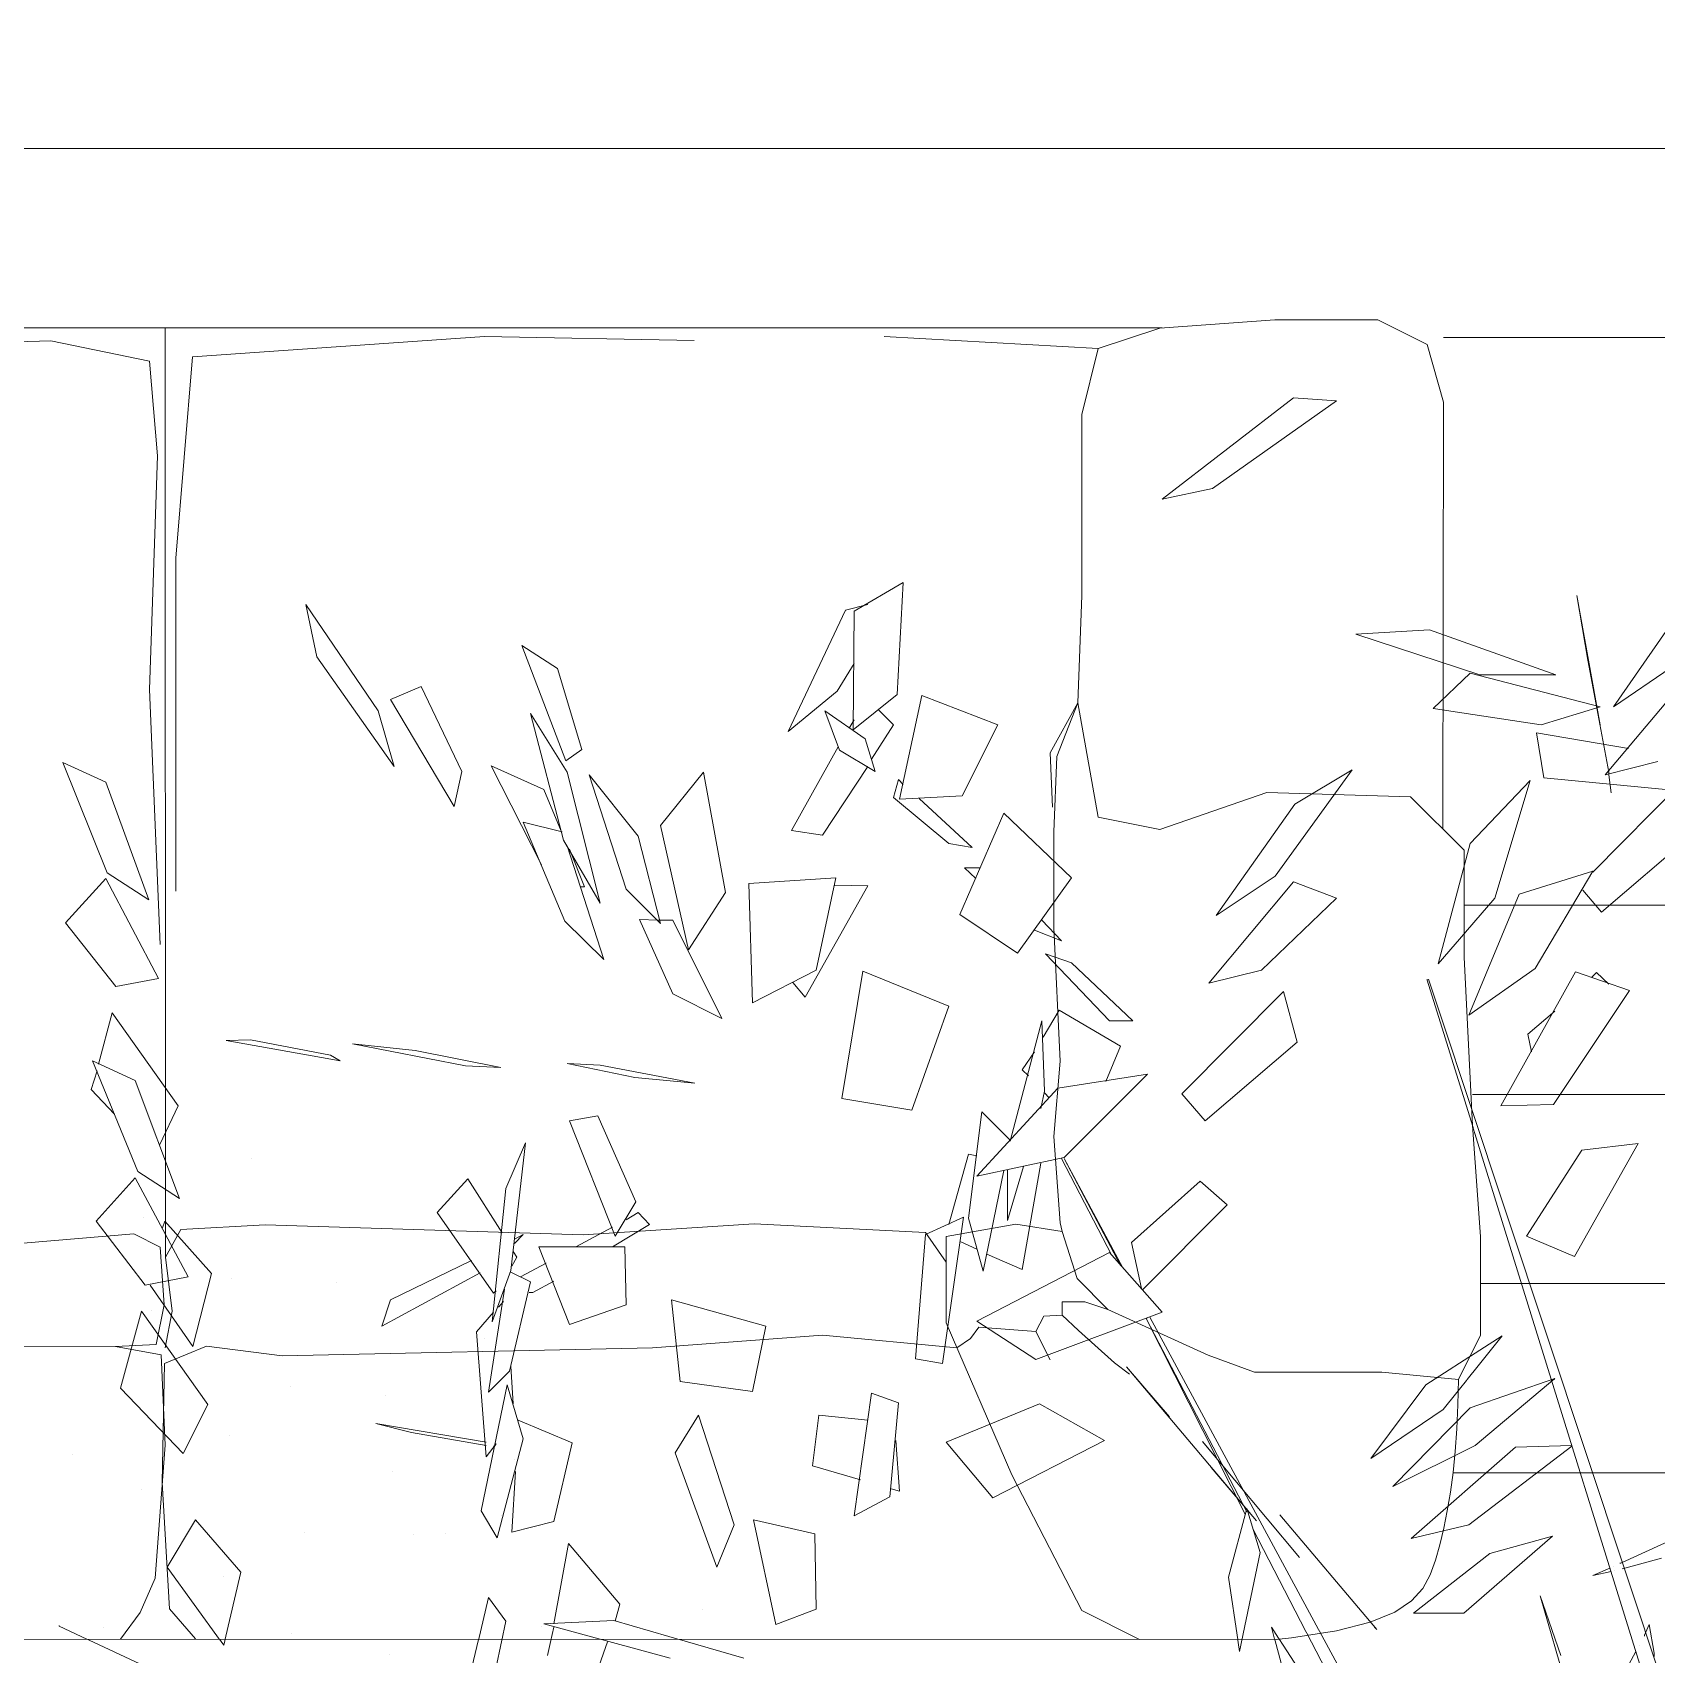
# Model space of a CAD drawing. Header units: metres. Extents: x 42 to 199, y -121 to 268.
# Drawn here: x 121.189 to 122.551, y -83.457 to -82.096 of the extents above; entities that cross this region are included whole.
import ezdxf

# ---------------------------------------------------------------- set-up
doc = ezdxf.new("R2010")
doc.units = ezdxf.units.M
doc.header["$LTSCALE"] = 0.3
doc.layers.get('0').update_dxf_attribs({"color": 8})
for name, color, linetype, lineweight in [('A-Furniture', 8, 'Continuous', 0), ('A-Hatch', 8, 'Continuous', 9), ('A-LANDSCAPE', 8, 'Continuous', 5), ('DA HOUSE ARCH LAYOUT', 8, 'Continuous', 9)]:
    doc.layers.add(name, color=color, linetype=linetype, lineweight=lineweight)

# ---------------------------------------------------------------- blocks, each defined once
blk = doc.blocks.new('ММ310 1805х3210')
at = {"ltscale": 0.25}
blk.add_wipeout([(-873.6, 855.4), (-755.6, 886.4), (-688.4, 899.6), (2167.3, 900), (2240.3, 884.8), (2287, 799), (2307.6, 657.3), (2296.3, 395), (2282, 197.3), (2282, -5.5), (2166.5, -5.5), (2089.1, 0), (0.6, 0), (5.5, -796.9), (-31.1, -871.6), (-50.9, -877.3), (-431.7, -891.4), (-585.4, -899.9), (-785.4, -883.9), (-881.3, -843.8), (-900, -668.6)], dxfattribs=at)
for p, q in [((2167.3, 900), (-688.4, 899.6)), ((1405.1, 637.6), (1404.9, 0)), ((2012.3, 291.6), (2013.8, 328.8)), ((2089.1, 0), (0.1, 0)), ((1404.9, 0), (2089.1, 0))]:
    blk.add_line(p, q)
for points in [[(959, 623.1), (1307.4, 628), (1383.3, 621.7), (1401.4, 630.8), (1404.2, 670.5), (1398.6, 697.7), (1370.8, 699.1), (1402.1, 704.6), (1404.9, 766.7), (1397.9, 857.9), (1387.7, 881.6), (1374.2, 899.8)], [(1948.2, 700), (1856.1, 691.2), (1739.4, 700), (1485.2, 705.5), (1433.3, 698.7), (1404.4, 710.6), (1402.7, 792.3), (1407.8, 879.1), (1425.6, 899.5)], [(2020.5, 620), (1988.7, 615), (1940.8, 623.5), (1940.8, 682.7), (1985.9, 787.1), (2033.9, 880.2), (2073.5, 900)], [(2167.3, 900), (2177.9, 899), (2208.7, 894.1), (2231.9, 888.2), (2248.7, 881.3), (2260.3, 873.6), (2268.1, 865), (2273.1, 855.6), (2276.6, 845.6), (2279.6, 835), (2282.4, 823.7), (2284.8, 811.8), (2287, 799), (2288.8, 785.4), (2290.3, 771), (2291.4, 755.6), (2292.1, 739.1), (2292.4, 721.6)], [(713.8, 732.2), (736.8, 710.3), (846.2, 707), (1055.5, 699.3), (1370.8, 699.1)], [(2152.6, 716.6), (2239.9, 716.6), (2292.4, 721.6), (2307.6, 691.2), (2307.6, 623.5), (2302, 547.3), (2296.3, 431.7), (2296.3, 358.3), (2259.6, 321.7), (2160.9, 318.9), (2087.5, 344.2), (2045.2, 335.8), (2031.3, 257.2), (2031.3, 257.2), (2012.3, 291.6)], [(2020.5, 620), (2030.8, 652.4), (2051.9, 673.5), (2120.7, 704.9), (2152.6, 716.6)], [(2051.9, 673.5), (2036, 668.3), (2020.6, 668.3), (2020.6, 677.4), (2031.8, 687.9), (2056.3, 710.3), (2066.8, 718)], [(2020.6, 677.4), (2008, 678.1), (2002.4, 688.6), (2012.2, 708.2)], [(1940.8, 641.2), (1926.7, 620.7), (1809, 614.7), (1691.8, 622.4), (1473.6, 615.5), (1415.7, 618.6), (1405.1, 637.6), (1409.7, 674.8), (1404.9, 700)], [(2002.4, 688.6), (1963.2, 685.8), (1957.6, 693.5), (1948.2, 700)], [(2031.3, 257.2), (2016.9, 294.2), (2014.8, 345.9), (2014.8, 411.6), (2019.1, 503.1), (2014.8, 554.8), (2019.1, 614.1), (2020.5, 620)], [(708.8, 86.4), (712.9, 14.5), (758.6, 8.9), (940.5, 20), (1326.3, 8.9), (1394.2, 22.8), (1399.7, 87.8), (1394.2, 248.2), (1401.5, 423.1)], [(1768, 8.6), (1624.1, 5.8), (1423.6, 19.9), (1412.3, 158.1), (1412.3, 386.6)], [(2281.8, 343.8), (2282.2, 50.9), (2270.9, 11.4), (2237.1, -5.5), (2166.5, -5.5), (2087.5, 0.1), (2045.2, 14.2), (2033.9, 59.3), (2033.9, 183.5), (2031.3, 257.2)], [(2045.2, 14.2), (1898.4, 5.8)]]:
    blk.add_lwpolyline(points)
blk = doc.blocks.new('02PTRX29')
at = {"color": 8, "linetype": 'Continuous', "transparency": 33554572}
for p, q in [((0.1315, 0.43442), (0.12486, 0.43392)), ((0.12486, 0.43392), (0.14403, 0.42038)), ((0.15181, 0.41874), (0.1315, 0.43442)), ((0.14403, 0.42038), (0.15181, 0.41874)), ((0.19944, 0.40141), (0.19185, 0.40583)), ((0.19185, 0.40583), (0.1928, 0.3885)), ((0.08198, 0.3866), (0.07002, 0.40381)), ((0.08406, 0.38382), (0.08767, 0.40381)), ((0.08767, 0.40381), (0.08596, 0.39382)), ((0.20077, 0.40153), (0.19735, 0.40242)), ((0.27306, 0.38597), (0.28426, 0.40242)), ((0.28255, 0.39432), (0.28426, 0.40242)), ((0.19963, 0.38306), (0.19944, 0.40141)), ((0.20968, 0.38281), (0.20077, 0.40153)), ((0.11044, 0.3985), (0.0909, 0.39154)), ((0.10266, 0.39154), (0.12183, 0.39786)), ((0.12183, 0.39786), (0.11044, 0.3985)), ((0.25086, 0.39609), (0.24403, 0.37825)), ((0.24536, 0.39255), (0.25086, 0.39609)), ((0.07306, 0.39268), (0.08198, 0.3866)), ((0.08596, 0.39382), (0.08274, 0.37648)), ((0.19944, 0.39331), (0.20209, 0.38901)), ((0.24156, 0.38003), (0.24536, 0.39255)), ((0.2706, 0.37737), (0.28255, 0.39432)), ((0.0833, 0.3761), (0.07002, 0.39179)), ((0.10418, 0.39179), (0.08406, 0.3866)), ((0.0909, 0.39154), (0.10266, 0.39154)), ((0.10987, 0.38635), (0.10418, 0.39179)), ((0.26016, 0.37661), (0.26642, 0.38977)), ((0.27117, 0.38774), (0.26642, 0.38977)), ((0.189, 0.38838), (0.17724, 0.38382)), ((0.19242, 0.37231), (0.189, 0.38838)), ((0.1928, 0.3885), (0.19963, 0.38306)), ((0.20209, 0.38901), (0.20968, 0.38281)), ((0.2613, 0.37117), (0.27117, 0.38774)), ((0.08406, 0.3866), (0.09317, 0.38382)), ((0.09317, 0.38382), (0.10987, 0.38635)), ((0.19337, 0.38382), (0.19564, 0.3861)), ((0.19773, 0.38167), (0.20399, 0.38597)), ((0.2002, 0.38332), (0.19944, 0.38458)), ((0.20399, 0.38597), (0.20171, 0.3799)), ((0.24384, 0.37648), (0.24953, 0.38559)), ((0.24441, 0.36598), (0.24953, 0.38559)), ((0.2706, 0.37737), (0.27306, 0.38597)), ((0.0797, 0.38015), (0.09393, 0.38256)), ((0.09279, 0.3756), (0.09393, 0.38256)), ((0.17724, 0.38382), (0.18274, 0.37282)), ((0.19678, 0.37851), (0.19337, 0.38382)), ((0.19621, 0.37661), (0.19773, 0.38167)), ((0.20171, 0.3799), (0.19621, 0.37661)), ((0.2019, 0.38041), (0.20912, 0.3675)), ((0.24403, 0.37825), (0.24156, 0.38003)), ((0.07514, 0.37813), (0.0833, 0.3761)), ((0.1224, 0.37686), (0.13131, 0.37155)), ((0.13435, 0.36042), (0.1224, 0.37686)), ((0.20437, 0.36674), (0.19735, 0.37737)), ((0.24745, 0.37383), (0.25561, 0.3775)), ((0.24783, 0.36219), (0.25561, 0.3775)), ((0.315, 0.36092), (0.32183, 0.378)), ((0.31519, 0.37497), (0.32183, 0.378)), ((0.07154, 0.37484), (0.0852, 0.36105)), ((0.09279, 0.3756), (0.07287, 0.3737)), ((0.08274, 0.3761), (0.08236, 0.37332)), ((0.08274, 0.37648), (0.08274, 0.3761)), ((0.10038, 0.357), (0.09488, 0.37522)), ((0.09488, 0.37522), (0.10418, 0.36548)), ((0.19185, 0.37459), (0.19261, 0.37535)), ((0.19261, 0.37535), (0.19337, 0.37256)), ((0.22278, 0.37648), (0.21936, 0.35789)), ((0.22942, 0.36826), (0.22278, 0.37648)), ((0.23284, 0.36662), (0.24043, 0.3761)), ((0.24043, 0.3761), (0.23473, 0.35839)), ((0.24384, 0.37648), (0.23872, 0.35624)), ((0.2613, 0.37117), (0.26016, 0.37661)), ((0.31519, 0.37497), (0.30855, 0.35675)), ((0.18122, 0.36485), (0.18938, 0.37244)), ((0.18274, 0.37282), (0.19242, 0.37231)), ((0.19337, 0.37256), (0.18483, 0.36548)), ((0.24745, 0.37383), (0.24479, 0.36738)), ((0.14346, 0.35435), (0.13131, 0.37155)), ((0.17629, 0.37016), (0.16585, 0.36016)), ((0.18312, 0.35447), (0.17629, 0.37016)), ((0.08387, 0.35485), (0.06964, 0.367)), ((0.20912, 0.3675), (0.20437, 0.36674)), ((0.22506, 0.34903), (0.22942, 0.36826)), ((0.25067, 0.36877), (0.24422, 0.35346)), ((0.2446, 0.36725), (0.25067, 0.36877)), ((0.10418, 0.36548), (0.10911, 0.34688)), ((0.18483, 0.36548), (0.18122, 0.36485)), ((0.22942, 0.35308), (0.23284, 0.36662)), ((0.23815, 0.34751), (0.24384, 0.3651)), ((0.23872, 0.35624), (0.24441, 0.36598)), ((0.24118, 0.35877), (0.24346, 0.36459)), ((0.09412, 0.34612), (0.0852, 0.36118)), ((0.0852, 0.36118), (0.09659, 0.35763)), ((0.1315, 0.35953), (0.12486, 0.357)), ((0.1446, 0.34385), (0.1315, 0.35953)), ((0.13435, 0.36042), (0.14346, 0.35435)), ((0.16585, 0.36016), (0.1742, 0.34853)), ((0.18236, 0.36168), (0.17989, 0.36168)), ((0.18236, 0.36168), (0.18065, 0.36004)), ((0.21576, 0.35928), (0.20228, 0.36016)), ((0.20228, 0.36016), (0.20532, 0.34587)), ((0.21519, 0.34081), (0.21576, 0.35928)), ((0.30703, 0.3446), (0.31519, 0.36004)), ((0.30855, 0.35675), (0.315, 0.36092)), ((0.32145, 0.35321), (0.31519, 0.36004)), ((0.08672, 0.35827), (0.08387, 0.35485)), ((0.09659, 0.35763), (0.10437, 0.33891)), ((0.10911, 0.34688), (0.10038, 0.357)), ((0.12486, 0.357), (0.13644, 0.34587)), ((0.19735, 0.3589), (0.20247, 0.35903)), ((0.19735, 0.3589), (0.20703, 0.34169)), ((0.20247, 0.35903), (0.20247, 0.3589)), ((0.22506, 0.34903), (0.21936, 0.35789)), ((0.23473, 0.35839), (0.22942, 0.35308)), ((0.24175, 0.35877), (0.24118, 0.35877)), ((0.1742, 0.34853), (0.18312, 0.35447)), ((0.1704, 0.35359), (0.16737, 0.35042)), ((0.16737, 0.35042), (0.17154, 0.35207)), ((0.21993, 0.33841), (0.22752, 0.35359)), ((0.22752, 0.3422), (0.23265, 0.35371)), ((0.22752, 0.35359), (0.22942, 0.35359)), ((0.22942, 0.35359), (0.2298, 0.35359)), ((0.2298, 0.35359), (0.23265, 0.35371)), ((0.23815, 0.34751), (0.24422, 0.35346)), ((0.31367, 0.34334), (0.32145, 0.35321)), ((0.15636, 0.33803), (0.16585, 0.34701)), ((0.16984, 0.3484), (0.15997, 0.33803)), ((0.16585, 0.34701), (0.16984, 0.3484)), ((0.11063, 0.34448), (0.05826, 0.18698)), ((0.05996, 0.18065), (0.11082, 0.34435)), ((0.07951, 0.34271), (0.08786, 0.34562)), ((0.08463, 0.34549), (0.08274, 0.34372)), ((0.08463, 0.34549), (0.08539, 0.34473)), ((0.09943, 0.32487), (0.08786, 0.34562)), ((0.10437, 0.33891), (0.09412, 0.34612)), ((0.11082, 0.34435), (0.11082, 0.34448)), ((0.13644, 0.34587), (0.1446, 0.34385)), ((0.19811, 0.34574), (0.18483, 0.3403)), ((0.20134, 0.32601), (0.19811, 0.34574)), ((0.20532, 0.34587), (0.21519, 0.34081)), ((0.31367, 0.34334), (0.30703, 0.3446)), ((0.07951, 0.34271), (0.09127, 0.32512)), ((0.13093, 0.33474), (0.13302, 0.34258)), ((0.14877, 0.32677), (0.13302, 0.34258)), ((0.20893, 0.34397), (0.20703, 0.34169)), ((0.22752, 0.3422), (0.21993, 0.33841)), ((0.09108, 0.33954), (0.09526, 0.336)), ((0.15826, 0.3341), (0.16775, 0.33967)), ((0.17021, 0.3355), (0.16775, 0.33967)), ((0.18483, 0.3403), (0.19052, 0.32424)), ((0.304, 0.32487), (0.31424, 0.33929)), ((0.31633, 0.33132), (0.31424, 0.33929)), ((0.15997, 0.33803), (0.15636, 0.33803)), ((0.1704, 0.33803), (0.17002, 0.32715)), ((0.17534, 0.31943), (0.1704, 0.33803)), ((0.09526, 0.336), (0.09469, 0.33322)), ((0.14517, 0.32259), (0.13093, 0.33474)), ((0.16054, 0.32866), (0.15826, 0.3341)), ((0.25959, 0.33107), (0.27705, 0.33448)), ((0.27705, 0.33448), (0.26737, 0.33347)), ((0.27895, 0.33183), (0.29659, 0.33499)), ((0.2928, 0.33512), (0.28047, 0.33271)), ((0.29659, 0.33499), (0.2928, 0.33512)), ((0.17154, 0.33322), (0.17344, 0.33044)), ((0.26737, 0.33347), (0.25409, 0.33081)), ((0.28047, 0.33271), (0.27895, 0.33183)), ((0.31728, 0.33183), (0.31026, 0.31475)), ((0.31064, 0.32879), (0.31728, 0.33183)), ((0.16699, 0.3169), (0.15409, 0.3298)), ((0.15409, 0.3298), (0.16794, 0.32765)), ((0.17344, 0.33044), (0.17249, 0.32955)), ((0.22411, 0.32841), (0.23872, 0.33119)), ((0.2334, 0.3293), (0.22411, 0.32841)), ((0.24384, 0.33145), (0.2334, 0.3293)), ((0.23872, 0.33119), (0.24384, 0.33145)), ((0.25409, 0.33081), (0.25959, 0.33107)), ((0.31747, 0.3274), (0.31652, 0.33031)), ((0.14517, 0.32259), (0.14877, 0.32677)), ((0.16794, 0.32765), (0.18046, 0.31399)), ((0.16927, 0.32613), (0.17002, 0.32689)), ((0.17002, 0.32715), (0.17059, 0.32449)), ((0.30381, 0.31057), (0.31064, 0.32879)), ((0.31386, 0.3236), (0.31747, 0.3274)), ((0.09127, 0.32512), (0.09943, 0.32487)), ((0.19052, 0.32424), (0.20134, 0.32601)), ((0.30684, 0.31892), (0.304, 0.32487)), ((0.1797, 0.32398), (0.17534, 0.31956)), ((0.18179, 0.30754), (0.1797, 0.32398)), ((0.23322, 0.31007), (0.2391, 0.32335)), ((0.24346, 0.32259), (0.23644, 0.30475)), ((0.2391, 0.32335), (0.24346, 0.32259)), ((0.08805, 0.30159), (0.07818, 0.31905)), ((0.07818, 0.31905), (0.08691, 0.31804)), ((0.25333, 0.31209), (0.25029, 0.31918)), ((0.25029, 0.31918), (0.25257, 0.29944)), ((0.08691, 0.31804), (0.09545, 0.30475)), ((0.15788, 0.29982), (0.16699, 0.31677)), ((0.16699, 0.31677), (0.15826, 0.3002)), ((0.15959, 0.30172), (0.16737, 0.31677)), ((0.18046, 0.31399), (0.16699, 0.3169)), ((0.18179, 0.31741), (0.18046, 0.31715)), ((0.18483, 0.30653), (0.18179, 0.31741)), ((0.17344, 0.29957), (0.17059, 0.31601)), ((0.17325, 0.31551), (0.17572, 0.30716)), ((0.17572, 0.30716), (0.17572, 0.315)), ((0.17629, 0.31488), (0.17951, 0.29931)), ((0.31026, 0.31475), (0.30381, 0.31057)), ((0.14175, 0.30956), (0.14593, 0.31323)), ((0.14593, 0.31323), (0.15655, 0.30374)), ((0.25542, 0.29147), (0.25333, 0.31209)), ((0.25921, 0.31361), (0.2539, 0.30526)), ((0.26396, 0.30842), (0.25921, 0.31361)), ((0.30248, 0.29843), (0.31064, 0.31374)), ((0.31064, 0.31374), (0.31671, 0.30703)), ((0.15484, 0.29641), (0.14175, 0.30956)), ((0.23644, 0.30475), (0.23322, 0.31007)), ((0.17951, 0.29931), (0.18179, 0.30754)), ((0.18843, 0.30501), (0.18255, 0.30766)), ((0.18255, 0.30766), (0.18578, 0.28502)), ((0.23113, 0.30653), (0.23284, 0.30842)), ((0.23682, 0.30311), (0.23113, 0.30653)), ((0.23473, 0.30728), (0.23284, 0.30842)), ((0.25523, 0.2959), (0.26396, 0.30842)), ((0.29887, 0.29894), (0.30608, 0.30703)), ((0.30608, 0.30703), (0.30646, 0.30602)), ((0.31671, 0.30703), (0.30912, 0.29716)), ((0.09545, 0.30475), (0.08805, 0.30159)), ((0.18995, 0.28578), (0.18843, 0.30501)), ((0.24251, 0.30311), (0.23682, 0.30615)), ((0.252, 0.30362), (0.25067, 0.30501)), ((0.25067, 0.30501), (0.252, 0.30425)), ((0.15997, 0.30222), (0.15181, 0.29299)), ((0.15655, 0.30374), (0.15503, 0.29666)), ((0.18046, 0.2916), (0.15997, 0.30222)), ((0.17344, 0.29957), (0.17894, 0.30197)), ((0.18046, 0.30273), (0.18293, 0.30387)), ((0.23473, 0.29413), (0.23492, 0.30311)), ((0.23492, 0.30311), (0.24821, 0.30311)), ((0.24821, 0.30311), (0.24346, 0.29109)), ((0.25219, 0.30235), (0.25162, 0.30147)), ((0.25162, 0.30147), (0.25238, 0.30007)), ((0.24707, 0.30058), (0.25105, 0.29843)), ((0.25257, 0.29919), (0.24953, 0.29767)), ((0.25257, 0.29944), (0.25542, 0.29147)), ((0.25731, 0.29906), (0.2725, 0.29084)), ((0.27117, 0.29489), (0.25864, 0.30096)), ((0.30172, 0.28768), (0.29887, 0.29894)), ((0.24915, 0.29603), (0.24593, 0.2978)), ((0.24953, 0.29767), (0.25276, 0.28388)), ((0.25599, 0.28059), (0.25352, 0.29653)), ((0.30172, 0.28768), (0.30836, 0.29716)), ((0.30912, 0.29716), (0.30248, 0.29843)), ((0.22771, 0.29489), (0.2131, 0.29084)), ((0.22638, 0.28224), (0.22771, 0.29489)), ((0.23473, 0.29413), (0.24346, 0.29109)), ((0.24972, 0.29603), (0.24915, 0.29603)), ((0.25352, 0.29641), (0.25352, 0.29641)), ((0.25371, 0.29463), (0.25447, 0.29375)), ((0.25485, 0.29628), (0.25523, 0.2959)), ((0.2725, 0.29084), (0.27117, 0.29489)), ((0.09393, 0.18154), (0.15371, 0.29223)), ((0.13871, 0.26212), (0.15427, 0.29198)), ((0.15427, 0.29198), (0.1389, 0.26162)), ((0.15181, 0.29299), (0.17135, 0.28565)), ((0.15409, 0.2921), (0.15427, 0.29198)), ((0.17135, 0.28565), (0.18046, 0.2916)), ((0.25788, 0.28995), (0.25523, 0.29299)), ((0.30969, 0.29312), (0.29944, 0.27869)), ((0.31291, 0.28122), (0.30969, 0.29312)), ((0.11101, 0.28173), (0.09924, 0.28932)), ((0.09924, 0.28932), (0.10835, 0.27794)), ((0.2131, 0.29084), (0.21519, 0.28072)), ((0.25637, 0.2706), (0.25788, 0.28995)), ((0.15731, 0.28451), (0.1372, 0.26073)), ((0.15067, 0.2768), (0.15731, 0.28451)), ((0.18578, 0.28502), (0.18995, 0.28578)), ((0.25257, 0.28464), (0.25219, 0.27882)), ((0.25276, 0.28388), (0.25599, 0.28059)), ((0.09108, 0.28274), (0.10342, 0.27237)), ((0.10418, 0.27819), (0.09108, 0.28274)), ((0.09108, 0.28262), (0.09127, 0.28249)), ((0.11955, 0.27034), (0.11101, 0.28173)), ((0.21519, 0.28072), (0.22638, 0.28224)), ((0.25067, 0.27338), (0.25314, 0.28173)), ((0.25314, 0.28173), (0.25712, 0.26225)), ((0.19261, 0.27895), (0.19678, 0.28047)), ((0.19393, 0.2644), (0.19261, 0.27895)), ((0.19678, 0.28047), (0.19944, 0.26149)), ((0.30324, 0.2711), (0.31291, 0.28122)), ((0.11613, 0.26604), (0.10418, 0.27819)), ((0.10835, 0.27794), (0.11955, 0.27034)), ((0.16073, 0.27313), (0.17078, 0.27882)), ((0.18521, 0.27287), (0.17078, 0.27882)), ((0.20494, 0.27705), (0.19735, 0.27629)), ((0.20589, 0.26921), (0.20494, 0.27705)), ((0.22354, 0.27705), (0.21803, 0.2601)), ((0.22714, 0.27123), (0.22354, 0.27705)), ((0.29944, 0.27869), (0.30324, 0.2711)), ((0.24308, 0.27275), (0.25143, 0.27629)), ((0.27344, 0.27578), (0.25637, 0.27287)), ((0.25637, 0.27237), (0.26794, 0.27439)), ((0.26794, 0.27439), (0.27344, 0.27578)), ((0.08843, 0.27237), (0.09716, 0.27212)), ((0.10437, 0.2601), (0.08843, 0.27224)), ((0.09716, 0.27212), (0.11329, 0.25795)), ((0.10342, 0.27237), (0.11613, 0.26604)), ((0.14555, 0.273), (0.13055, 0.25504)), ((0.14384, 0.27085), (0.14555, 0.273)), ((0.16073, 0.27313), (0.17799, 0.26427)), ((0.17799, 0.26427), (0.18521, 0.27287)), ((0.19299, 0.27313), (0.19242, 0.26528)), ((0.24308, 0.27275), (0.24593, 0.2606)), ((0.25466, 0.25807), (0.25067, 0.27338)), ((0.25485, 0.27262), (0.25485, 0.27262)), ((0.25485, 0.27262), (0.25504, 0.27224)), ((0.25637, 0.2706), (0.25485, 0.27262)), ((0.25504, 0.27224), (0.25523, 0.27224)), ((0.1372, 0.26073), (0.14422, 0.26895)), ((0.19849, 0.26706), (0.20589, 0.26921)), ((0.22069, 0.25352), (0.22714, 0.27123)), ((0.25238, 0.25896), (0.25181, 0.26832)), ((0.19242, 0.26528), (0.19374, 0.26566)), ((0.19944, 0.26149), (0.19393, 0.2644)), ((0.13359, 0.26162), (0.1186, 0.2439)), ((0.13663, 0.2558), (0.13871, 0.26263)), ((0.14156, 0.252), (0.13871, 0.26263)), ((0.25466, 0.25807), (0.25712, 0.26225)), ((0.13777, 0.25947), (0.09659, 0.17977)), ((0.10437, 0.2601), (0.11329, 0.25795)), ((0.215, 0.26086), (0.20551, 0.25871)), ((0.21158, 0.24466), (0.215, 0.26086)), ((0.21803, 0.2601), (0.22069, 0.25352)), ((0.24593, 0.2606), (0.25238, 0.25896)), ((0.30134, 0.26086), (0.29432, 0.25276)), ((0.3057, 0.25352), (0.30134, 0.26086)), ((0.07287, 0.25782), (0.08065, 0.25428)), ((0.09146, 0.25833), (0.10513, 0.24643)), ((0.10114, 0.25567), (0.09146, 0.25833)), ((0.20551, 0.25871), (0.20532, 0.24707)), ((0.23568, 0.24783), (0.24365, 0.25719)), ((0.24593, 0.24479), (0.24365, 0.25719)), ((0.08027, 0.25339), (0.07458, 0.25491)), ((0.08065, 0.25428), (0.08084, 0.25415)), ((0.08084, 0.25415), (0.08103, 0.25415)), ((0.11291, 0.24643), (0.10114, 0.25567)), ((0.13663, 0.2558), (0.13985, 0.24049)), ((0.08065, 0.25327), (0.08027, 0.25339)), ((0.08065, 0.25327), (0.08065, 0.25327)), ((0.08179, 0.25301), (0.08179, 0.25301)), ((0.08198, 0.25365), (0.08198, 0.25365)), ((0.0852, 0.25225), (0.08236, 0.25289)), ((0.08255, 0.25339), (0.0852, 0.25225)), ((0.13985, 0.24049), (0.14156, 0.252)), ((0.29432, 0.25276), (0.29697, 0.2415)), ((0.29697, 0.2415), (0.3057, 0.25352)), ((0.09336, 0.24909), (0.08767, 0.22961)), ((0.09336, 0.24909), (0.09014, 0.23986)), ((0.25599, 0.24884), (0.25333, 0.24517)), ((0.25883, 0.23695), (0.25599, 0.24884)), ((0.10513, 0.24643), (0.11291, 0.24643)), ((0.20532, 0.24707), (0.21158, 0.24466)), ((0.23644, 0.24517), (0.23568, 0.24783)), ((0.07571, 0.24024), (0.07647, 0.24466)), ((0.07647, 0.24466), (0.07704, 0.2434)), ((0.1186, 0.2439), (0.11898, 0.24428)), ((0.13492, 0.24428), (0.12904, 0.23518)), ((0.12961, 0.22468), (0.13492, 0.24428)), ((0.23663, 0.2453), (0.21652, 0.23948)), ((0.2279, 0.23948), (0.24745, 0.24479)), ((0.24745, 0.24479), (0.23663, 0.2453)), ((0.24593, 0.24428), (0.24688, 0.23986)), ((0.25333, 0.24517), (0.25675, 0.22885)), ((0.3224, 0.24441), (0.30532, 0.23644)), ((0.3224, 0.24454), (0.3224, 0.24441)), ((0.07704, 0.2434), (0.07723, 0.24302)), ((0.07723, 0.24302), (0.07723, 0.24289)), ((0.07799, 0.2415), (0.07799, 0.2415)), ((0.24024, 0.23454), (0.23758, 0.24201)), ((0.07571, 0.23973), (0.07571, 0.24024)), ((0.07856, 0.24049), (0.08198, 0.23416))]:
    blk.add_line(p, q, dxfattribs=at)
blk = doc.blocks.new('MUSTER_0')
at = {"color": 8, "linetype": 'Continuous', "transparency": 33554585}
for p, q in [((3.7638, -1.6818), (3.7638, -1.6818)), ((3.8113, -1.7838), (3.8113, -1.7838)), ((3.7078, -1.8393), (3.7078, -1.8393)), ((3.7478, -1.8353), (3.7478, -1.8353)), ((3.7723, -1.8678), (3.7723, -1.8678)), ((3.6353, -1.8868), (3.6353, -1.8868)), ((3.8643, -1.8778), (3.8643, -1.8778)), ((3.7803, -1.8888), (3.7803, -1.8888)), ((3.7433, -1.9168), (3.7433, -1.9168)), ((3.6948, -1.9388), (3.6948, -1.9388)), ((3.8728, -1.9468), (3.8728, -1.9468)), ((3.8033, -1.9608), (3.8033, -1.9608)), ((3.6318, -1.9968), (3.6318, -1.9968)), ((3.7103, -2.0038), (3.7103, -2.0038)), ((3.8508, -2.0043), (3.8508, -2.0043)), ((3.7563, -2.0328), (3.7563, -2.0328)), ((3.6528, -2.0668), (3.6528, -2.0668)), ((3.8118, -2.0783), (3.8118, -2.0783)), ((3.9118, -2.0718), (3.9118, -2.0718)), ((3.5693, -2.0808), (3.5693, -2.0808)), ((3.6923, -2.1123), (3.6923, -2.1123)), ((3.8043, -2.1313), (3.8043, -2.1313)), ((3.6328, -2.1383), (3.6328, -2.1383)), ((3.5648, -2.1858), (3.5648, -2.1858))]:
    blk.add_line(p, q, dxfattribs=at)
blk = doc.blocks.new('DA HOUSE ARCH LAYOUT')
at = {"layer": 'A-Hatch', "transparency": 33554534}
h = blk.add_hatch(dxfattribs=at)
h.set_pattern_fill('ANSI34', color=8, scale=0.05, angle=135)
h.set_pattern_definition([(180, (143.66595, 80.5253), (-8e-16, -0.9525), []), (180, (143.5072, 80.684), (-8e-16, -0.9525), []), (180, (143.34845, 80.8428), (-8e-16, -0.9525), []), (180, (143.1897, 81.0015), (-8e-16, -0.9525), [])])
h.paths.add_polyline_path([(-4.77, -11.6999), (19.35, -11.7), (19.35, -23.43), (32.0283, -23.43), (32.2446, -21.83), (30.3908, -21.83), (30.3908, -21.93), (29.9908, -21.93), (29.9906, -14.136), (29.9906, -15.135, -0.255571), (30.2109, -14.7322), (30.2208, -12.5299), (29.9908, -12.5299), (29.9908, -5.7602, -0.509998), (30.5975, -5.2899, 0.131852), (31.3505, -5.5096, 0.414214), (32.6508, -4.2093, 0.414214), (31.3505, -2.909, 0.124697), (30.7314, -3.0659, -0.546787), (29.9908, -2.7299), (29.9908, 0.6871), (32.0248, 0.6871), (32.0248, 1.9651), (19.7004, 1.9651, -0.764694), (19.2402, 2.1101), (16.7403, 2.1102), (16.74, -8.5299), (-0.255, -8.5299), (-0.255, -11.6998)])
at = {"layer": 'A-Furniture', "color": 8, "xscale": -0.001222641566785977, "yscale": 0.001222641566785977, "zscale": 0.001222641566785977, "rotation": 180}
blk.add_blockref('ММ310 1805х3210', (22.4361, -21.7155), dxfattribs=at)
at = {"layer": 'A-LANDSCAPE', "color": 8, "lineweight": 35, "transparency": 33554457}
for name, p, xscale, yscale, zscale, rotation in [('MUSTER_0', (27.9979, -19.1607), 1.205351243692543, 1.205351243692543, 1.205351243692543, 251.0061319040827), ('02PTRX29', (25.8139, -24.1307), -5.424908083668589, 5.424908083668587, 5.424908083668588, 359.9999999999996)]:
    blk.add_blockref(name, p, dxfattribs=dict(at, xscale=xscale, yscale=yscale, zscale=zscale, rotation=rotation))

msp = doc.modelspace()

# ---------------------------------------------------------------- block references
at = {"layer": 'DA HOUSE ARCH LAYOUT'}
msp.add_blockref('DA HOUSE ARCH LAYOUT', (97.1462, -60.628), dxfattribs=at)

doc.saveas('drawing.dxf')
